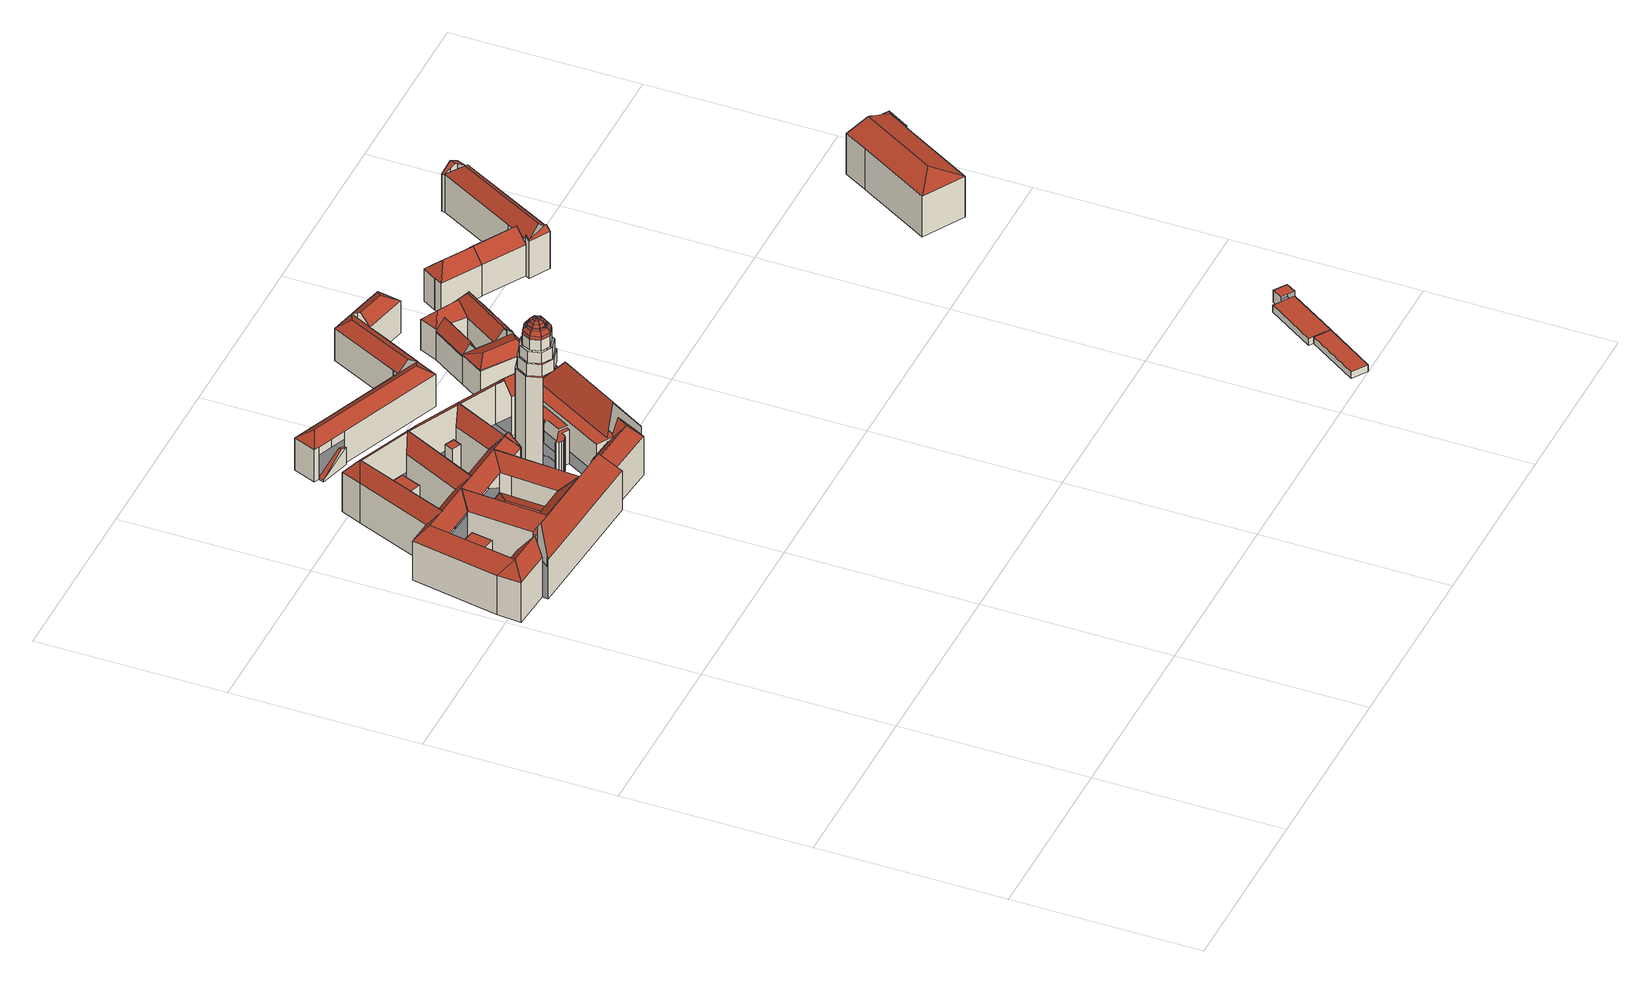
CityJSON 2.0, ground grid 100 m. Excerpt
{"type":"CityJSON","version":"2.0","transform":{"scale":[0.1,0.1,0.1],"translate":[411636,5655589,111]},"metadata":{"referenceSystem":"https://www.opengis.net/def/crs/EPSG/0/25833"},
"CityObjects":{
"building1":{"type":"Building","attributes":{"Dachtyp_tdc":"tdcHipRoof","Gemeindeschluessel":14612000,"Dachneigung":29.54,"QualitaetDacherkennung":100,"Geometrietyp2DReferenz":"3000","measuredHeight":6.36,"function":"31001_3012","roofType":"3200"},"geometry":[{"type":"Solid","lod":"2","boundaries":[[[[0,1,2,3]],[[1,4,5,2]],[[4,6,7,5]],[[6,8,9,7]],[[8,10,11,9]],[[10,12,13,11]],[[12,14,15,13]],[[14,16,17,15]],[[16,18,19,17]],[[18,0,3,19]],[[0,18,16,20]],[[8,6,4,21]],[[16,14,12,21,20]],[[12,10,8,21]],[[1,0,20]],[[4,1,20,21]],[[3,2,5,7,9,11,13,15,17,19]]]],"semantics":{"surfaces":[{"type":"WallSurface"},{"type":"RoofSurface"},{"type":"GroundSurface"}],"values":[[0,0,0,0,0,0,0,0,0,0,1,1,1,1,1,1,2]]}}]},
"building2":{"type":"Building","attributes":{"Gemeindeschluessel":14612000,"QualitaetDacherkennung":100,"Geometrietyp2DReferenz":"3000","function":"31001_3012","roofType":"9999"},"children":["building2-1","building2-2","building2-3","building2-4","building2-5","building2-6","building2-7","building2-8","building2-9","building2-10","building2-11","building2-12","building2-13","building2-14","building2-15","building2-16","building2-17","building2-18","building2-19","building2-20","building2-21","building2-22","building2-23","building2-24","building2-25","building2-26","building2-27","building2-28","building2-29","building2-30"]},
"building2-1":{"type":"BuildingPart","attributes":{"Dachtyp_tdc":"tdcGableRoof","Dachneigung":51.57,"QualitaetDacherkennung":100,"Geometrietyp2DReferenz":"3000","measuredHeight":31.19,"roofType":"3100"},"parents":["building2"],"geometry":[{"type":"MultiSurface","lod":"2","boundaries":[[[22,23,24,25]],[[23,22,26,27,28]],[[25,24,29,30]]],"semantics":{"surfaces":[{"type":"WallSurface"},{"type":"RoofSurface"},{"type":"GroundSurface"}],"values":[0,1,2]}}]},
"building2-2":{"type":"BuildingPart","attributes":{"Dachtyp_tdc":"tdcHipRoof","Dachneigung":57.88,"QualitaetDacherkennung":100,"Geometrietyp2DReferenz":"3000","measuredHeight":36.55,"roofType":"3200"},"parents":["building2"],"geometry":[{"type":"MultiSurface","lod":"2","boundaries":[[[31,32,33,34]],[[32,31,35,36]],[[34,33,37,38,39,40,41]]],"semantics":{"surfaces":[{"type":"WallSurface"},{"type":"RoofSurface"},{"type":"GroundSurface"}],"values":[0,1,2]}}]},
"building2-3":{"type":"BuildingPart","attributes":{"Dachtyp_tdc":"tdcHipAndGableRoof","Dachneigung":48.86,"QualitaetDacherkennung":100,"Geometrietyp2DReferenz":"3000","measuredHeight":30.65,"roofType":"5000"},"parents":["building2"],"geometry":[{"type":"MultiSurface","lod":"2","boundaries":[[[42,43,44,45]],[[43,46,47,44]],[[46,48,49,47]],[[46,43,50]],[[43,42,51,50]],[[48,46,50,51]],[[45,44,47,49]]],"semantics":{"surfaces":[{"type":"WallSurface"},{"type":"RoofSurface"},{"type":"GroundSurface"}],"values":[0,0,0,1,1,1,2]}}]},
"building2-4":{"type":"BuildingPart","attributes":{"Dachtyp_tdc":"tdcGableRoof","Dachneigung":52.71,"QualitaetDacherkennung":100,"Geometrietyp2DReferenz":"3000","measuredHeight":31.03,"roofType":"3100"},"parents":["building2"],"geometry":[{"type":"MultiSurface","lod":"2","boundaries":[[[52,53,54,55]],[[56,57,58,59]],[[57,52,55,58]],[[52,57,60]],[[53,52,60,27]],[[57,56,27,60]],[[55,54,59,58]]],"semantics":{"surfaces":[{"type":"WallSurface"},{"type":"RoofSurface"},{"type":"GroundSurface"}],"values":[0,0,0,0,1,1,2]}}]},
"building2-5":{"type":"BuildingPart","attributes":{"Dachtyp_tdc":"tdcFreeFormRoof","Dachneigung":53.92,"QualitaetDacherkennung":100,"Geometrietyp2DReferenz":"3000","measuredHeight":30.77,"roofType":"5000"},"parents":["building2"],"geometry":[{"type":"Solid","lod":"2","boundaries":[[[[61,62,63,64]],[[62,65,66,63]],[[65,61,64,66]],[[61,65,67]],[[62,61,67]],[[65,62,67]],[[64,63,66]]]],"semantics":{"surfaces":[{"type":"WallSurface"},{"type":"RoofSurface"},{"type":"GroundSurface"}],"values":[[0,0,0,0,1,1,2]]}}]},
"building2-6":{"type":"BuildingPart","attributes":{"Dachtyp_tdc":"tdcPolyFlatRoof","Dachneigung":0,"QualitaetDacherkennung":100,"Geometrietyp2DReferenz":"3000","measuredHeight":62.98,"roofType":"1000"},"parents":["building2"],"geometry":[{"type":"MultiSurface","lod":"2","boundaries":[[[68,69,70,71]],[[69,72,73,70]],[[72,74,75,73]],[[76,77,78,71,70,73,75,79,80,81]]],"semantics":{"surfaces":[{"type":"WallSurface"},{"type":"GroundSurface"}],"values":[0,0,0,1]}}]},
"building2-7":{"type":"BuildingPart","attributes":{"Dachtyp_tdc":"tdcGableRoof","Dachneigung":51.06,"QualitaetDacherkennung":100,"Geometrietyp2DReferenz":"3000","measuredHeight":31.27,"roofType":"3100"},"parents":["building2"],"geometry":[{"type":"MultiSurface","lod":"2","boundaries":[[[82,83,84,85]],[[86,87,88,89]],[[82,87,90]],[[83,82,90,91]],[[87,86,91,90]],[[85,84,89,88]]],"semantics":{"surfaces":[{"type":"WallSurface"},{"type":"RoofSurface"},{"type":"GroundSurface"}],"values":[0,0,0,1,1,2]}}]},
"building2-8":{"type":"BuildingPart","attributes":{"Dachtyp_tdc":"tdcFreeFormRoof","Dachneigung":56.35,"QualitaetDacherkennung":100,"Geometrietyp2DReferenz":"3000","measuredHeight":12.33,"roofType":"5000"},"parents":["building2"],"geometry":[{"type":"MultiSurface","lod":"2","boundaries":[[[92,93,94,95]],[[93,96,97,94]],[[96,98,99,97]],[[98,100,101,99]],[[100,102,103,101]],[[102,104,105,103]],[[104,106,107,105]],[[106,92,95,107]],[[108,109,110]],[[108,110,111]],[[108,111,112]],[[108,112,113]],[[108,113,114]],[[108,114,115]],[[108,115,116]],[[108,116,109]],[[109,117,118,110]],[[110,118,119,111]],[[111,119,120,112]],[[112,120,121,113]],[[113,121,122,114]],[[114,122,123,115]],[[115,123,124,116]],[[116,124,117,109]],[[117,125,126,118]],[[118,126,127,119]],[[119,127,128,120]],[[120,128,129,121]],[[121,129,130,122]],[[122,130,131,123]],[[123,131,132,124]],[[124,132,125,117]],[[125,106,104,126]],[[126,104,102,127]],[[127,102,100,128]],[[128,100,98,129]],[[129,98,96,130]],[[130,96,93,131]],[[131,93,92,132]],[[132,92,106,125]]],"semantics":{"surfaces":[{"type":"WallSurface"},{"type":"RoofSurface"}],"values":[0,0,0,0,0,0,0,0,1,1,1,1,1,1,1,1,1,1,1,1,1,1,1,1,1,1,1,1,1,1,1,1,1,1,1,1,1,1,1,1]}}]},
"building2-9":{"type":"BuildingPart","attributes":{"Dachtyp_tdc":"tdcLeanToRoof","Dachneigung":0,"QualitaetDacherkennung":100,"Geometrietyp2DReferenz":"3000","measuredHeight":25.54,"roofType":"2100"},"parents":["building2"],"geometry":[{"type":"Solid","lod":"2","boundaries":[[[[133,134,135,136]],[[134,137,138,135]],[[137,139,140,138]],[[139,133,136,140]],[[139,137,134,133]],[[136,135,138,140]]]],"semantics":{"surfaces":[{"type":"WallSurface"},{"type":"RoofSurface"},{"type":"GroundSurface"}],"values":[[0,0,0,0,1,2]]}}]},
"building2-10":{"type":"BuildingPart","attributes":{"Dachtyp_tdc":"tdcLeanToRoof","Dachneigung":41.93,"QualitaetDacherkennung":100,"Geometrietyp2DReferenz":"3000","measuredHeight":30.88,"roofType":"2100"},"parents":["building2"],"geometry":[{"type":"MultiSurface","lod":"2","boundaries":[[[141,142,143,144]],[[142,145,146,147,143]],[[148,141,144,149,150]],[[148,145,142,141]],[[144,143,147,149]]],"semantics":{"surfaces":[{"type":"WallSurface"},{"type":"RoofSurface"},{"type":"GroundSurface"}],"values":[0,0,0,1,2]}}]},
"building2-11":{"type":"BuildingPart","attributes":{"Dachtyp_tdc":"tdcHipAndGableRoof","Dachneigung":24.44,"QualitaetDacherkennung":100,"Geometrietyp2DReferenz":"3000","measuredHeight":16.63,"roofType":"5000"},"parents":["building2"],"geometry":[{"type":"MultiSurface","lod":"2","boundaries":[[[151,152,153,154,155]],[[152,151,156]],[[146,150,157]],[[151,146,157,156]],[[150,152,156,157]],[[158,155,154,159]]],"semantics":{"surfaces":[{"type":"WallSurface"},{"type":"RoofSurface"},{"type":"GroundSurface"}],"values":[0,1,0,1,1,2]}}]},
"building2-12":{"type":"BuildingPart","attributes":{"Dachtyp_tdc":"tdcPolyFlatRoof","Dachneigung":0,"QualitaetDacherkennung":100,"Geometrietyp2DReferenz":"3000","measuredHeight":6.45,"roofType":"1000"},"parents":["building2"],"geometry":[{"type":"MultiSurface","lod":"2","boundaries":[[[160,161,162,163]],[[161,164,165,162]],[[164,166,167,165]],[[166,168,169,167]],[[168,170,171,169]],[[170,172,173,171]],[[172,174,175,173]],[[174,160,163,175]]],"semantics":{"surfaces":[{"type":"WallSurface"}],"values":[0,0,0,0,0,0,0,0]}}]},
"building2-13":{"type":"BuildingPart","attributes":{"Dachtyp_tdc":"tdcHipAndGableRoof","Dachneigung":51.53,"QualitaetDacherkennung":100,"Geometrietyp2DReferenz":"3000","measuredHeight":31.16,"roofType":"5000"},"parents":["building2"],"geometry":[{"type":"MultiSurface","lod":"2","boundaries":[[[176,177,178,179,39]],[[180,177,181]],[[177,176,142,181]],[[182,180,181,142]],[[179,178,183,184]]],"semantics":{"surfaces":[{"type":"WallSurface"},{"type":"RoofSurface"},{"type":"GroundSurface"}],"values":[0,1,1,1,2]}}]},
"building2-14":{"type":"BuildingPart","attributes":{"Dachtyp_tdc":"tdcPolyFlatRoof","Dachneigung":0,"QualitaetDacherkennung":100,"Geometrietyp2DReferenz":"3000","measuredHeight":20.46,"roofType":"1000"},"parents":["building2"],"geometry":[{"type":"MultiSurface","lod":"2","boundaries":[[[185,186,187,188,79]],[[186,189,190,187]],[[189,191,192,190]],[[191,193,194,192]],[[193,195,196,194]],[[197,195,193,191,189,186,185,198]],[[199,188,187,190,192,194,196,200]]],"semantics":{"surfaces":[{"type":"WallSurface"},{"type":"RoofSurface"},{"type":"GroundSurface"}],"values":[0,0,0,0,0,1,2]}}]},
"building2-15":{"type":"BuildingPart","attributes":{"Dachtyp_tdc":"tdcPolyFlatRoof","Dachneigung":0,"QualitaetDacherkennung":100,"Geometrietyp2DReferenz":"3000","measuredHeight":20.27,"roofType":"1000"},"parents":["building2"],"geometry":[{"type":"MultiSurface","lod":"2","boundaries":[[[201,202,203,204]],[[202,205,206,203]],[[205,207,208,206]],[[207,209,210,208]],[[209,211,212,210]],[[211,213,214,212]],[[213,215,216,214]],[[215,217,218,216]],[[219,201,204,220]],[[219,221,222,223,217,215,213,211,209,207,205,202,201]],[[204,203,206,208,210,212,214,216,218,224,225,226,220]]],"semantics":{"surfaces":[{"type":"WallSurface"},{"type":"RoofSurface"},{"type":"GroundSurface"}],"values":[0,0,0,0,0,0,0,0,0,1,2]}}]},
"building2-16":{"type":"BuildingPart","attributes":{"Dachtyp_tdc":"tdcLeanToRoof","Dachneigung":0,"QualitaetDacherkennung":100,"Geometrietyp2DReferenz":"3000","measuredHeight":25.04,"roofType":"2100"},"parents":["building2"],"geometry":[{"type":"MultiSurface","lod":"2","boundaries":[[[227,228,229,230]],[[228,231,232,229]],[[233,227,230,234]],[[233,231,228,227]],[[230,229,232,234]]],"semantics":{"surfaces":[{"type":"WallSurface"},{"type":"RoofSurface"},{"type":"GroundSurface"}],"values":[0,0,0,1,2]}}]},
"building2-17":{"type":"BuildingPart","attributes":{"Dachtyp_tdc":"tdcHipAndGableRoof","Dachneigung":50.73,"QualitaetDacherkennung":100,"Geometrietyp2DReferenz":"3000","measuredHeight":31.15,"roofType":"5000"},"parents":["building2"],"geometry":[{"type":"MultiSurface","lod":"2","boundaries":[[[23,235,236,24]],[[235,65,237,236]],[[65,238,29,237]],[[65,235,62]],[[235,23,28,62]],[[238,65,62,28]],[[24,236,237,29]]],"semantics":{"surfaces":[{"type":"WallSurface"},{"type":"RoofSurface"},{"type":"GroundSurface"}],"values":[0,0,0,1,1,1,2]}}]},
"building2-18":{"type":"BuildingPart","attributes":{"Dachtyp_tdc":"tdcHipAndGableRoof","Dachneigung":51.6,"QualitaetDacherkennung":100,"Geometrietyp2DReferenz":"3000","measuredHeight":31.27,"roofType":"5000"},"parents":["building2"],"geometry":[{"type":"MultiSurface","lod":"2","boundaries":[[[83,239,240,84]],[[239,22,25,241,240]],[[239,83,91]],[[22,239,91,26]],[[242,89,84,240,241]]],"semantics":{"surfaces":[{"type":"WallSurface"},{"type":"RoofSurface"},{"type":"GroundSurface"}],"values":[0,0,1,1,2]}}]},
"building2-19":{"type":"BuildingPart","attributes":{"Dachtyp_tdc":"tdcHipAndGableRoof","Dachneigung":47.99,"QualitaetDacherkennung":100,"Geometrietyp2DReferenz":"3000","measuredHeight":31.23,"roofType":"5000"},"parents":["building2"],"geometry":[{"type":"MultiSurface","lod":"2","boundaries":[[[243,244,245]],[[246,243,245,247]],[[244,248,247,245]],[[249,250,251,252]],[[248,244,252,251]],[[243,246,250,249]]],"semantics":{"surfaces":[{"type":"WallSurface"},{"type":"RoofSurface"},{"type":"GroundSurface"}],"values":[0,1,1,2,0,0]}}]},
"building2-20":{"type":"BuildingPart","attributes":{"Dachtyp_tdc":"tdcHipAndGableRoof","Dachneigung":49.15,"QualitaetDacherkennung":100,"Geometrietyp2DReferenz":"3000","measuredHeight":31.2,"roofType":"5000"},"parents":["building2"],"geometry":[{"type":"MultiSurface","lod":"2","boundaries":[[[253,254,255,256,37]],[[254,243,249,255]],[[243,254,245]],[[254,253,257,245]],[[258,244,243,245,257]],[[256,255,249,252,259]]],"semantics":{"surfaces":[{"type":"WallSurface"},{"type":"RoofSurface"},{"type":"GroundSurface"}],"values":[0,0,1,1,1,2]}}]},
"building2-21":{"type":"BuildingPart","attributes":{"Dachtyp_tdc":"tdcGableRoof","Dachneigung":51.02,"QualitaetDacherkennung":100,"Geometrietyp2DReferenz":"3000","measuredHeight":31.19,"roofType":"3100"},"parents":["building2"],"geometry":[{"type":"MultiSurface","lod":"2","boundaries":[[[260,261,262,263]],[[260,264,265]],[[261,260,265,266]],[[264,267,268,269,266,265]],[[263,262,30,270]]],"semantics":{"surfaces":[{"type":"WallSurface"},{"type":"RoofSurface"},{"type":"GroundSurface"}],"values":[0,0,1,1,2]}}]},
"building2-22":{"type":"BuildingPart","attributes":{"Dachtyp_tdc":"tdcHipAndGableRoof","Dachneigung":48.35,"QualitaetDacherkennung":100,"Geometrietyp2DReferenz":"3000","measuredHeight":30.48,"roofType":"5000"},"parents":["building2"],"geometry":[{"type":"MultiSurface","lod":"2","boundaries":[[[271,46,272,273]],[[46,274,275,272]],[[274,276,277,275]],[[274,46,50]],[[46,271,278,50]],[[276,274,50,278]],[[273,272,275,277]]],"semantics":{"surfaces":[{"type":"WallSurface"},{"type":"RoofSurface"},{"type":"GroundSurface"}],"values":[0,0,0,1,1,1,2]}}]},
"building2-23":{"type":"BuildingPart","attributes":{"Dachtyp_tdc":"tdcHipRoof","Dachneigung":54.4,"QualitaetDacherkennung":100,"Geometrietyp2DReferenz":"3000","measuredHeight":37.96,"roofType":"3200"},"parents":["building2"],"geometry":[{"type":"MultiSurface","lod":"2","boundaries":[[[279,280,281,282]],[[283,284,285,286]],[[284,279,282,285]],[[279,284,287]],[[280,279,287,288]],[[284,283,288,287]],[[282,281,286,285]]],"semantics":{"surfaces":[{"type":"WallSurface"},{"type":"RoofSurface"},{"type":"GroundSurface"}],"values":[0,0,0,1,1,1,2]}}]},
"building2-24":{"type":"BuildingPart","attributes":{"Dachtyp_tdc":"tdcLeanToRoof","Dachneigung":0,"QualitaetDacherkennung":100,"Geometrietyp2DReferenz":"3000","measuredHeight":32.42,"roofType":"2100"},"parents":["building2"],"geometry":[{"type":"Solid","lod":"2","boundaries":[[[[289,290,291,292]],[[290,293,294,291]],[[293,295,296,294]],[[295,289,292,296]],[[295,293,290,289]],[[292,291,294,296]]]],"semantics":{"surfaces":[{"type":"WallSurface"},{"type":"RoofSurface"},{"type":"GroundSurface"}],"values":[[0,0,0,0,1,2]]}}]},
"building2-25":{"type":"BuildingPart","attributes":{"Dachtyp_tdc":"tdcHipAndGableRoof","Dachneigung":49.48,"QualitaetDacherkennung":100,"Geometrietyp2DReferenz":"3000","measuredHeight":31.23,"roofType":"5000"},"parents":["building2"],"geometry":[{"type":"MultiSurface","lod":"2","boundaries":[[[297,298,299,300]],[[298,297,301]],[[248,177,180,298,301,247]],[[297,264,260,87,82,246,247,301]],[[299,251,250,85,88,300]]],"semantics":{"surfaces":[{"type":"WallSurface"},{"type":"RoofSurface"},{"type":"GroundSurface"}],"values":[0,0,1,1,2]}}]},
"building2-26":{"type":"BuildingPart","attributes":{"Dachtyp_tdc":"tdcPolyFlatRoof","Dachneigung":0,"QualitaetDacherkennung":100,"Geometrietyp2DReferenz":"3000","measuredHeight":7.13,"roofType":"1000"},"parents":["building2"],"geometry":[{"type":"MultiSurface","lod":"2","boundaries":[[[302,303,304,305]],[[303,306,307,304]],[[306,308,309,307]],[[308,310,311,309]],[[310,312,313,311]],[[312,314,315,313]],[[314,316,317,315]],[[316,302,305,317]]],"semantics":{"surfaces":[{"type":"WallSurface"}],"values":[0,0,0,0,0,0,0,0]}}]},
"building2-27":{"type":"BuildingPart","attributes":{"Dachtyp_tdc":"tdcHipAndGableRoof","Dachneigung":51.19,"QualitaetDacherkennung":100,"Geometrietyp2DReferenz":"3000","measuredHeight":30.95,"roofType":"5000"},"parents":["building2"],"geometry":[{"type":"MultiSurface","lod":"2","boundaries":[[[318,319,320,153,152]],[[319,321,322,320]],[[319,318,323]],[[318,324,141,323]],[[321,319,323,141]],[[325,326,153,320,322]]],"semantics":{"surfaces":[{"type":"WallSurface"},{"type":"RoofSurface"},{"type":"GroundSurface"}],"values":[0,0,1,1,1,2]}}]},
"building2-28":{"type":"BuildingPart","attributes":{"Dachtyp_tdc":"tdcFreeFormRoof","Dachneigung":59.98,"QualitaetDacherkennung":100,"Geometrietyp2DReferenz":"3000","measuredHeight":3.56,"roofType":"5000"},"parents":["building2"],"geometry":[{"type":"Solid","lod":"2","boundaries":[[[[327,328,329,330]],[[328,331,332,329]],[[331,333,334,332]],[[333,335,336,334]],[[335,337,338,336]],[[337,339,340,338]],[[339,341,342,340]],[[341,327,330,342]],[[343,344,345]],[[343,345,346]],[[343,346,347]],[[343,347,348]],[[343,348,349]],[[343,349,350]],[[343,350,351]],[[343,351,344]],[[344,352,353,345]],[[345,353,354,346]],[[346,354,355,347]],[[347,355,356,348]],[[348,356,357,349]],[[349,357,358,350]],[[350,358,359,351]],[[351,359,352,344]],[[352,360,361,353]],[[353,361,362,354]],[[354,362,363,355]],[[355,363,364,356]],[[356,364,365,357]],[[357,365,366,358]],[[358,366,367,359]],[[359,367,360,352]],[[360,341,339,361]],[[361,339,337,362]],[[362,337,335,363]],[[363,335,333,364]],[[364,333,331,365]],[[365,331,328,366]],[[366,328,327,367]],[[367,327,341,360]],[[330,329,332,334,336,338,340,342]]]],"semantics":{"surfaces":[{"type":"WallSurface"},{"type":"RoofSurface"},{"type":"GroundSurface"}],"values":[[0,0,0,0,0,0,0,0,1,1,1,1,1,1,1,1,1,1,1,1,1,1,1,1,1,1,1,1,1,1,1,1,1,1,1,1,1,1,1,1,2]]}}]},
"building2-29":{"type":"BuildingPart","attributes":{"Dachtyp_tdc":"tdcPolyFlatRoof","Dachneigung":0,"QualitaetDacherkennung":100,"Geometrietyp2DReferenz":"3000","measuredHeight":21.96,"roofType":"1000"},"parents":["building2"],"geometry":[{"type":"MultiSurface","lod":"2","boundaries":[[[368,369,370,371]],[[372,369,368,373,374,375]],[[376,377,200,371,370,378]]],"semantics":{"surfaces":[{"type":"WallSurface"},{"type":"RoofSurface"},{"type":"GroundSurface"}],"values":[0,1,2]}}]},
"building2-30":{"type":"BuildingPart","attributes":{"Dachtyp_tdc":"tdcLeanToRoof","Dachneigung":0,"QualitaetDacherkennung":100,"Geometrietyp2DReferenz":"3000","measuredHeight":26.05,"roofType":"2100"},"parents":["building2"],"geometry":[{"type":"Solid","lod":"2","boundaries":[[[[379,380,381,382]],[[380,383,384,381]],[[383,385,386,384]],[[385,379,382,386]],[[385,383,380,379]],[[382,381,384,386]]]],"semantics":{"surfaces":[{"type":"WallSurface"},{"type":"RoofSurface"},{"type":"GroundSurface"}],"values":[[0,0,0,0,1,2]]}}]},
"building3":{"type":"Building","attributes":{"Gemeindeschluessel":14612000,"Geometrietyp2DReferenz":"3000","function":"31001_9998","roofType":"9999"},"children":["building3-1","building3-2","building3-3","building3-4"]},
"building3-1":{"type":"BuildingPart","attributes":{"Dachtyp_tdc":"tdcHipAndGableRoof","Dachneigung":37,"QualitaetDacherkennung":68,"Geometrietyp2DReferenz":"3000","measuredHeight":24.2,"roofType":"5000"},"parents":["building3"],"geometry":[{"type":"MultiSurface","lod":"2","boundaries":[[[387,388,389,390]],[[387,391,392,388]],[[391,393,394,392]],[[393,395,396,394]],[[395,397,398,396]],[[395,393,399]],[[393,391,387,390,400,399]],[[400,397,395,399]],[[389,388,392,394,396,398,401]]],"semantics":{"surfaces":[{"type":"WallSurface"},{"type":"RoofSurface"},{"type":"GroundSurface"}],"values":[0,0,0,0,0,1,1,1,2]}}]},
"building3-2":{"type":"BuildingPart","attributes":{"Dachtyp_tdc":"tdcHipRoof","Dachneigung":36.93,"QualitaetDacherkennung":68,"Geometrietyp2DReferenz":"3000","measuredHeight":24.18,"roofType":"3200"},"parents":["building3"],"geometry":[{"type":"MultiSurface","lod":"2","boundaries":[[[402,403,404,405,406]],[[407,408,409,410,411]],[[408,412,413,409]],[[412,414,415,416,413]],[[417,418,419]],[[417,420,421,418]],[[420,422,423,421]],[[422,424,425,423]],[[424,426,427,425]],[[426,402,406,427]],[[422,420,428]],[[412,408,429]],[[420,417,430,414,412,429,428]],[[408,407,431,403,402,426,424,422,428,429]],[[406,405,410,409,413,416,432,418,421,423,425,427]]],"semantics":{"surfaces":[{"type":"WallSurface"},{"type":"RoofSurface"},{"type":"GroundSurface"}],"values":[0,0,0,0,0,0,0,0,0,0,1,1,1,1,2]}}]},
"building3-3":{"type":"BuildingPart","attributes":{"Dachtyp_tdc":"tdcHipAndGableRoof","Dachneigung":36.86,"QualitaetDacherkennung":71,"Geometrietyp2DReferenz":"3000","measuredHeight":24.19,"roofType":"5000"},"parents":["building3"],"geometry":[{"type":"MultiSurface","lod":"2","boundaries":[[[433,434,398,397]],[[433,411,410,434]],[[404,435,436,405]],[[435,437,438,436]],[[437,439,440,438]],[[439,390,389,440]],[[390,439,441]],[[439,442,443,404,431,444,441]],[[390,441,444,407,445,397,446]],[[397,445,433]],[[433,445,407,411]],[[404,443,435]],[[435,443,442,437]],[[437,442,439]],[[398,434,410,405,436,438,440,389,401]]],"semantics":{"surfaces":[{"type":"WallSurface"},{"type":"RoofSurface"},{"type":"GroundSurface"}],"values":[0,0,0,0,0,0,1,1,1,0,0,0,0,0,2]}}]},
"building3-4":{"type":"BuildingPart","attributes":{"Dachtyp_tdc":"tdcGableRoof","Dachneigung":38.24,"QualitaetDacherkennung":1,"Geometrietyp2DReferenz":"3000","measuredHeight":11.24,"roofType":"3100"},"parents":["building3"],"geometry":[{"type":"MultiSurface","lod":"2","boundaries":[[[447,448,449,450]],[[448,419,418,449]],[[448,447,451]],[[447,415,452,453,451]],[[419,448,451,453]],[[432,416,450,449,418]]],"semantics":{"surfaces":[{"type":"WallSurface"},{"type":"RoofSurface"},{"type":"GroundSurface"}],"values":[0,0,0,1,1,2]}}]},
"building4":{"type":"Building","attributes":{"name":"Gewandhaus","Gemeindeschluessel":14612000,"Geometrietyp2DReferenz":"3000","function":"31001_2071","roofType":"9999"},"children":["building4-1","building4-2","building4-3","building4-4","building4-5"]},
"building4-1":{"type":"BuildingPart","attributes":{"Dachtyp_tdc":"tdcHipAndGableRoof","Dachneigung":45.86,"QualitaetDacherkennung":63,"Geometrietyp2DReferenz":"3000","measuredHeight":23.37,"roofType":"5000"},"parents":["building4"],"geometry":[{"type":"MultiSurface","lod":"2","boundaries":[[[454,455,456,457,458]],[[459,460,461,462,463,464,465]],[[466,467,468,469]],[[470,471,472,473]],[[471,474,475,472]],[[474,476,477,475]],[[476,478,479,477]],[[478,480,481,479]],[[480,482,483,481]],[[482,454,458,483]],[[478,476,474,471,470,484]],[[470,485,467,466,486,487,488,484]],[[488,460,459,455,454,482,480,478,484]],[[458,457,464,463,489,469,468,490,473,472,475,477,479,481,483]]],"semantics":{"surfaces":[{"type":"WallSurface"},{"type":"RoofSurface"},{"type":"GroundSurface"}],"values":[0,0,0,0,0,0,0,0,0,0,1,1,1,2]}}]},
"building4-2":{"type":"BuildingPart","attributes":{"Dachtyp_tdc":"tdcGableRoof","Dachneigung":62.31,"QualitaetDacherkennung":58,"Geometrietyp2DReferenz":"3000","measuredHeight":23.42,"roofType":"3100"},"parents":["building4"],"geometry":[{"type":"MultiSurface","lod":"2","boundaries":[[[491,492,493,494]],[[495,496,497,498]],[[499,500,501,502,503,504,505]],[[491,506,503,502,507,508,492]],[[495,499,505,496]],[[497,494,493,498]]],"semantics":{"surfaces":[{"type":"WallSurface"},{"type":"RoofSurface"},{"type":"GroundSurface"}],"values":[0,0,1,1,0,2]}}]},
"building4-3":{"type":"BuildingPart","attributes":{"Dachtyp_tdc":"tdcFreeFormRoof","Dachneigung":80.98,"QualitaetDacherkennung":21,"Geometrietyp2DReferenz":"3000","measuredHeight":18,"roofType":"5000"},"parents":["building4"],"geometry":[{"type":"MultiSurface","lod":"2","boundaries":[[[456,509,510,457]],[[509,511,512,510]],[[511,465,464,512]],[[513,465,511]],[[514,513,511,509]],[[514,509,456]],[[513,514,456,465]],[[457,510,512,464]]],"semantics":{"surfaces":[{"type":"WallSurface"},{"type":"RoofSurface"},{"type":"GroundSurface"}],"values":[0,0,0,1,1,1,1,2]}}]},
"building4-4":{"type":"BuildingPart","attributes":{"Dachtyp_tdc":"tdcHipAndGableRoof","Dachneigung":40.56,"QualitaetDacherkennung":35,"Geometrietyp2DReferenz":"3000","measuredHeight":23.32,"roofType":"5000"},"parents":["building4"],"geometry":[{"type":"MultiSurface","lod":"2","boundaries":[[[515,516,470,473,517]],[[518,519,520,468,467]],[[519,521,491,494,520]],[[522,523,524,497,496,505]],[[523,525,526,524]],[[525,527,528,526]],[[527,515,517,528]],[[523,522,529]],[[522,504,506,521,519,518,530,529]],[[530,516,515,527,525,523,529]],[[517,473,490,468,520,494,497,524,526,528]]],"semantics":{"surfaces":[{"type":"WallSurface"},{"type":"RoofSurface"},{"type":"GroundSurface"}],"values":[0,0,0,0,0,0,0,1,1,1,2]}}]},
"building4-5":{"type":"BuildingPart","attributes":{"Dachtyp_tdc":"tdcHipRoof","Dachneigung":28.11,"QualitaetDacherkennung":43,"Geometrietyp2DReferenz":"3000","measuredHeight":23.26,"roofType":"3200"},"parents":["building4"],"geometry":[{"type":"MultiSurface","lod":"2","boundaries":[[[531,532,499,495,498,533]],[[534,535,466,469,493,492]],[[462,536,537,463]],[[536,531,533,537]],[[538,539,540]],[[536,461,541]],[[539,536,541,540]],[[542,543,507,501,538,540,541,461,544,487]],[[534,543,542,535]],[[462,461,536]],[[531,539,538,532]],[[536,539,531]],[[533,498,493,469,489,463,537]]],"semantics":{"surfaces":[{"type":"WallSurface"},{"type":"RoofSurface"},{"type":"GroundSurface"}],"values":[0,0,0,0,1,1,1,1,0,0,0,0,2]}}]},
"building5":{"type":"Building","attributes":{"Dachtyp_tdc":"tdcHipAndGableRoof","Gemeindeschluessel":14612000,"Dachneigung":44.69,"QualitaetDacherkennung":69,"Geometrietyp2DReferenz":"3000","measuredHeight":25.72,"function":"31001_9998","roofType":"5000"},"geometry":[{"type":"Solid","lod":"2","boundaries":[[[[545,546,547,548,549]],[[548,550,551,549]],[[551,552,553,545,549]],[[554,555,556,557,558,559,560,561]],[[551,550,555,554]],[[550,548,556,555]],[[548,547,557,556]],[[547,546,558,557]],[[546,545,559,558]],[[545,553,560,559]],[[553,552,561,560]],[[552,551,554,561]]]],"semantics":{"surfaces":[{"type":"RoofSurface"},{"type":"GroundSurface"},{"type":"WallSurface"}],"values":[[0,0,0,1,2,2,2,2,2,2,2,2]]}}]},
"building6":{"type":"Building","attributes":{"Dachtyp_tdc":"tdcPolyFlatRoof","Gemeindeschluessel":14612000,"Dachneigung":0,"QualitaetDacherkennung":76,"Geometrietyp2DReferenz":"3000","measuredHeight":4.08,"function":"31001_9998","roofType":"1000"},"geometry":[{"type":"Solid","lod":"2","boundaries":[[[[562,563,564,565]],[[563,566,567,564]],[[566,568,569,567]],[[568,562,565,569]],[[568,566,563,562]],[[565,564,567,569]]]],"semantics":{"surfaces":[{"type":"WallSurface"},{"type":"RoofSurface"},{"type":"GroundSurface"}],"values":[[0,0,0,0,1,2]]}}]},
"building7":{"type":"Building","attributes":{"Dachtyp_tdc":"tdcGableRoof","Gemeindeschluessel":14612000,"Dachneigung":44.19,"QualitaetDacherkennung":74,"Geometrietyp2DReferenz":"3000","measuredHeight":25.55,"function":"31001_9998","roofType":"3100"},"geometry":[{"type":"Solid","lod":"2","boundaries":[[[[570,571,572,573]],[[571,574,575,572]],[[574,576,577,575]],[[576,570,573,577]],[[574,571,578]],[[570,576,579]],[[571,570,579,578]],[[576,574,578,579]],[[573,572,575,577]]]],"semantics":{"surfaces":[{"type":"WallSurface"},{"type":"RoofSurface"},{"type":"GroundSurface"}],"values":[[0,0,0,0,0,0,1,1,2]]}}]},
"building8":{"type":"Building","attributes":{"Gemeindeschluessel":14612000,"Geometrietyp2DReferenz":"3000","function":"31001_9998","roofType":"9999"},"children":["building8-1","building8-2"]},
"building8-1":{"type":"BuildingPart","attributes":{"Dachtyp_tdc":"tdcPolyFlatRoof","Dachneigung":0,"QualitaetDacherkennung":64,"Geometrietyp2DReferenz":"3000","measuredHeight":7.05,"roofType":"1000"},"parents":["building8"],"geometry":[{"type":"MultiSurface","lod":"2","boundaries":[[[580,581,582,583,584]],[[581,585,586,582]],[[585,587,588,589,586]],[[587,585,581,580]],[[583,582,586,589]]],"semantics":{"surfaces":[{"type":"WallSurface"},{"type":"RoofSurface"},{"type":"GroundSurface"}],"values":[0,0,0,1,2]}}]},
"building8-2":{"type":"BuildingPart","attributes":{"Dachtyp_tdc":"tdcPolyFlatRoof","Dachneigung":0,"QualitaetDacherkennung":81,"Geometrietyp2DReferenz":"3000","measuredHeight":4.02,"roofType":"1000"},"parents":["building8"],"geometry":[{"type":"MultiSurface","lod":"2","boundaries":[[[590,591,592,593]],[[591,594,595,592]],[[594,596,597,595]],[[596,584,583,597]],[[588,590,593,589]],[[588,584,596,594,591,590]],[[593,592,595,597,583,589]]],"semantics":{"surfaces":[{"type":"WallSurface"},{"type":"RoofSurface"},{"type":"GroundSurface"}],"values":[0,0,0,0,0,1,2]}}]},
"building9":{"type":"Building","attributes":{"Gemeindeschluessel":14612000,"Geometrietyp2DReferenz":"3000","function":"31001_9998","roofType":"9999"},"children":["building9-1","building9-2","building9-3"]},
"building9-1":{"type":"BuildingPart","attributes":{"Dachtyp_tdc":"tdcPolyFlatRoof","Dachneigung":43.29,"QualitaetDacherkennung":30,"Geometrietyp2DReferenz":"3000","measuredHeight":24.86,"roofType":"2100"},"parents":["building9"],"geometry":[{"type":"MultiSurface","lod":"2","boundaries":[[[598,599,600,601,602]],[[599,603,604,600]],[[603,605,606,607,604]],[[605,603,599,598,608,609,610,611,612]],[[613,614,615,601,600,604,607]]],"semantics":{"surfaces":[{"type":"WallSurface"},{"type":"RoofSurface"},{"type":"GroundSurface"}],"values":[0,0,0,1,2]}}]},
"building9-2":{"type":"BuildingPart","attributes":{"Dachtyp_tdc":"tdcHipAndGableRoof","Dachneigung":43.78,"QualitaetDacherkennung":71,"Geometrietyp2DReferenz":"3000","measuredHeight":28.8,"roofType":"5000"},"parents":["building9"],"geometry":[{"type":"MultiSurface","lod":"2","boundaries":[[[606,616,617,607]],[[616,618,619,620,617]],[[621,622,623,624]],[[622,625,626,623]],[[625,602,601,626]],[[622,621,627,628,629]],[[628,618,616,606,630,631,610,632,629]],[[632,608,602,625,622,629]],[[615,614,613,607,617,620,633,634,624,623,626,601]]],"semantics":{"surfaces":[{"type":"WallSurface"},{"type":"RoofSurface"},{"type":"GroundSurface"}],"values":[0,0,0,0,0,1,1,1,2]}}]},
"building9-3":{"type":"BuildingPart","attributes":{"Dachtyp_tdc":"tdcGableRoof","Dachneigung":32.15,"QualitaetDacherkennung":51,"Geometrietyp2DReferenz":"3000","measuredHeight":26.24,"roofType":"3100"},"parents":["building9"],"geometry":[{"type":"MultiSurface","lod":"2","boundaries":[[[635,636,637,638]],[[636,639,640,637]],[[639,641,621,624,640]],[[619,635,638,620]],[[642,641,639,636]],[[636,635,619,628,642]],[[638,637,640,624,634,633,620]]],"semantics":{"surfaces":[{"type":"WallSurface"},{"type":"RoofSurface"},{"type":"GroundSurface"}],"values":[0,0,0,0,1,1,2]}}]},
"building10":{"type":"Building","attributes":{"name":"Straßen- und Tiefbauamt","Gemeindeschluessel":14612000,"Geometrietyp2DReferenz":"3000","function":"31001_3010","roofType":"9999"},"children":["building10-1","building10-2"]},
"building10-1":{"type":"BuildingPart","attributes":{"Dachtyp_tdc":"tdcFreeFormRoof","Dachneigung":62.63,"QualitaetDacherkennung":14,"Geometrietyp2DReferenz":"3000","measuredHeight":25.56,"roofType":"5000"},"parents":["building10"],"geometry":[{"type":"MultiSurface","lod":"2","boundaries":[[[643,644,645,646,647]],[[648,649,650,651]],[[649,652,653,650]],[[652,643,647,653]],[[654,655,652,649]],[[654,649,648]],[[656,655,654,648,657,658]],[[659,656,658,644]],[[659,644,643]],[[655,656,659,643,652]],[[647,646,660,651,650,653]]],"semantics":{"surfaces":[{"type":"WallSurface"},{"type":"RoofSurface"},{"type":"GroundSurface"}],"values":[0,0,0,0,1,1,1,1,0,1,2]}}]},
"building10-2":{"type":"BuildingPart","attributes":{"Dachtyp_tdc":"tdcFreeFormRoof","Dachneigung":18.1,"QualitaetDacherkennung":13,"Geometrietyp2DReferenz":"3000","measuredHeight":28.56,"roofType":"5000"},"parents":["building10"],"geometry":[{"type":"MultiSurface","lod":"2","boundaries":[[[645,661,662,646]],[[661,663,664,662]],[[663,665,666,664]],[[665,667,668,666]],[[667,669,670,668]],[[669,671,672,670]],[[671,673,648,651,672]],[[669,667,665,663,674]],[[663,661,674]],[[661,645,675,657,673,671,669,674]],[[660,646,662,664,666,668,670,672,651]]],"semantics":{"surfaces":[{"type":"WallSurface"},{"type":"RoofSurface"},{"type":"GroundSurface"}],"values":[0,0,0,0,0,0,0,1,1,1,2]}}]}
},
"vertices":[
[337,3268,82],[335,3224,82],[335,3224,30],[337,3268,30],[329,3121,82],[329,3121,30],[328,3116,79],[328,3116,30],[283,3118,79],[283,3118,30],[276,3119,76],[276,3119,30],[280,3182,76],[280,3182,30],[285,3278,76],[285,3278,30],[291,3277,79],[291,3277,30],[338,3275,79],[338,3275,30],[316,3249,94],[310,3143,94],
[848,3862,266],[1337,3622,266],[1337,3622,30],[848,3862,30],[821,3808,342],[1057,3693,342],[1311,3568,342],[1284,3515,30],[795,3755,30],
[971,2817,266],[217,2874,266],[217,2874,31],[971,2817,31],[896,2905,396],[305,2949,396],[220,2907,31],[230,3036,31],[382,3025,31],[503,3016,31],[983,2980,31],
[983,2980,266],[1260,2954,266],[1260,2954,35],[983,2980,35],[1251,2825,266],[1251,2825,35],[974,2851,266],[974,2851,35],[1211,2896,341],[931,2921,342],
[874,3459,266],[974,3667,266],[974,3667,31],[874,3459,31],[1080,3615,266],[948,3327,266],[948,3327,31],[1080,3615,31],[911,3392,342],
[1455,3415,266],[1530,3436,342],[1530,3436,34],[1455,3415,34],[1550,3360,266],[1550,3360,34],[1484,3356,342],
[1015,3242,663],[994,3321,663],[994,3321,33],[1015,3242,33],[1034,3391,663],[1034,3391,33],[1112,3413,663],[1112,3413,33],[1204,3295,33],[1164,3224,33],[1086,3202,33],[1178,3376,33],[1182,3373,33],[1200,3309,33],
[235,3509,266],[400,3917,266],[400,3917,29],[235,3509,29],[509,3872,266],[359,3500,266],[359,3500,29],[509,3872,29],[274,3441,342],[478,3949,342],
[1170,3300,862],[1144,3252,862],[1144,3252,798],[1170,3300,798],[1091,3237,862],[1091,3237,798],[1043,3263,862],[1043,3263,798],[1028,3315,862],[1028,3315,798],[1054,3363,862],[1054,3363,798],[1106,3379,862],[1106,3379,798],[1155,3353,862],[1155,3353,798],[1099,3308,922],[1122,3327,917],[1102,3338,917],[1080,3331,917],[1069,3311,917],[1075,3289,917],[1096,3278,917],[1118,3284,917],[1129,3305,917],[1142,3342,903],[1105,3362,903],[1064,3350,903],[1044,3313,903],[1056,3273,903],[1093,3253,903],[1134,3265,903],[1154,3302,903],[1153,3352,882],[1106,3377,882],[1055,3362,882],[1030,3315,882],[1045,3264,882],[1092,3238,882],[1143,3254,882],[1168,3300,882],
[411,3667,285],[455,3775,285],[455,3775,29],[411,3667,29],[518,3750,285],[518,3750,29],[474,3642,285],[474,3642,29],
[767,2949,342],[437,2973,342],[437,2973,33],[767,2949,33],[505,3052,266],[505,3052,146],[505,3052,33],[716,3037,266],[716,3037,33],[716,3037,146],
[520,3358,146],[734,3343,146],[734,3343,32],[734,3343,31],[520,3358,31],[630,3272,198],[620,3073,198],[505,3052,31],[716,3037,31],
[1184,3297,798],[1152,3240,798],[1152,3240,734],[1184,3297,734],[1088,3222,798],[1088,3222,734],[1031,3255,798],[1031,3255,734],[1014,3318,798],[1014,3318,734],[1046,3375,798],[1046,3375,734],[1109,3393,798],[1109,3393,734],[1167,3361,798],[1167,3361,734],
[382,3025,266],[403,3367,266],[403,3367,30],[382,3025,30],[520,3358,266],[468,3426,341],[503,3016,266],[520,3358,30],[503,3016,30],
[1178,3376,237],[1181,3377,237],[1181,3377,32],[1178,3376,32],[1195,3377,237],[1195,3377,32],[1209,3372,237],[1209,3372,32],[1219,3363,237],[1219,3363,32],[1226,3350,237],[1226,3350,32],[1200,3309,237],[1182,3373,237],[1182,3373,32],[1200,3309,32],
[1156,3202,237],[1149,3189,237],[1149,3189,34],[1156,3202,34],[1138,3180,237],[1138,3180,34],[1125,3176,237],[1125,3176,34],[1111,3176,237],[1111,3176,34],[1098,3180,237],[1098,3180,34],[1087,3189,237],[1087,3189,34],[1080,3202,237],[1080,3202,34],[1080,3206,237],[1080,3206,34],[1195,3182,237],[1195,3182,34],[1204,3198,237],[1164,3224,237],[1086,3202,237],[1086,3202,34],[1164,3224,34],[1204,3198,34],
[1454,3417,282],[1185,2943,282],[1185,2943,32],[1454,3417,32],[1090,2998,282],[1090,2998,32],[1359,3471,282],[1359,3471,32],
[1611,3463,266],[1611,3463,30],[1550,3360,30],[1284,3515,266],
[446,4027,266],[446,4027,29],[848,3862,29],[795,3755,29],
[14,3052,266],[142,3043,266],[73,2983,341],[99,3520,266],[152,3451,341],[205,3383,266],[14,3052,29],[99,3520,29],[205,3383,29],[142,3043,29],
[220,2907,266],[4,2924,266],[4,2924,29],[220,2907,29],[272,2967,341],[230,3036,266],[230,3036,29],
[534,3486,266],[688,3799,266],[688,3799,30],[534,3486,30],[656,3476,266],[570,3418,342],[769,3830,342],[706,3576,266],[728,3621,266],[795,3755,266],[656,3476,30],
[1283,2886,266],[1251,2825,37],[1283,2886,37],[1159,2954,266],[1159,2954,37],[1161,2957,266],[1161,2957,37],[1250,2955,342],
[1599,3352,266],[1317,2866,266],[1317,2866,32],[1599,3352,32],[1140,2969,266],[1415,3454,266],[1415,3454,32],[1140,2969,32],[1458,3315,411],[1268,2991,411],
[706,3576,355],[728,3621,355],[728,3621,31],[706,3576,31],[777,3596,355],[777,3596,31],[754,3552,355],[754,3552,31],
[944,3453,266],[952,3325,266],[952,3325,29],[944,3453,29],[948,3389,341],
[1194,3296,734],[1158,3232,734],[1158,3232,663],[1194,3296,663],[1087,3213,734],[1087,3213,663],[1023,3249,734],[1023,3249,663],[1004,3319,734],[1004,3319,663],[1040,3383,734],[1040,3383,663],[1111,3403,734],[1111,3403,663],[1175,3367,734],[1175,3367,663],
[734,3343,266],[852,3334,266],[852,3334,32],[835,2991,266],[835,2991,32],[800,3402,341],[714,3000,266],[714,3000,32],[716,3037,32],
[1146,3303,898],[1129,3271,898],[1129,3271,907],[1146,3303,907],[1094,3260,898],[1094,3260,907],[1062,3278,898],[1062,3278,907],[1052,3313,898],[1052,3313,907],[1069,3345,898],[1069,3345,907],[1104,3355,898],[1104,3355,907],[1136,3338,898],[1136,3338,907],[1099,3308,943],[1115,3320,939],[1101,3328,939],[1086,3323,939],[1079,3310,939],[1083,3295,939],[1097,3288,939],[1112,3292,939],[1119,3306,939],[1127,3331,928],[1103,3344,928],[1076,3336,928],[1063,3312,928],[1071,3285,928],[1095,3271,928],[1122,3279,928],[1135,3304,928],[1135,3337,913],[1104,3354,913],[1070,3344,913],[1053,3313,913],[1063,3279,913],[1094,3262,913],[1128,3272,913],[1145,3303,913],
[1247,3383,251],[1295,3357,251],[1295,3357,32],[1247,3383,32],[1204,3198,251],[1200,3309,251],[1204,3295,251],[1164,3224,251],[1164,3224,32],[1204,3295,32],[1204,3198,32],
[147,3176,290],[167,3288,290],[167,3288,30],[147,3176,30],[240,3275,290],[240,3275,30],[221,3163,290],[221,3163,30],
[1661,4468,221],[1661,4468,28],[1617,4478,28],[1617,4478,221],[1816,4433,220],[1816,4433,28],[1823,4430,221],[1823,4430,28],[1799,4302,221],[1799,4302,28],[1558,4358,221],[1558,4358,28],[1745,4382,270],[1588,4418,270],[1588,4418,28],
[877,4266,222],[1287,4100,222],[1287,4100,221],[1287,4100,28],[877,4266,28],[1408,4051,222],[1407,4051,222],[1407,4051,28],[1408,4051,28],[1408,4051,221],[1351,3934,221],[1351,3934,28],[787,4161,221],[787,4161,130],[787,4161,28],[629,4226,221],[629,4226,28],[629,4226,36],[601,4237,221],[601,4237,28],[649,4358,222],[649,4358,28],[697,4338,222],[697,4338,28],[756,4313,222],[756,4313,28],[685,4274,270],[1321,4017,270],[787,4162,221],[1288,4100,222],[787,4162,28],
[1492,4225,221],[1492,4225,28],[1302,4128,221],[1302,4128,28],[1303,4130,221],[1303,4130,28],[1487,4508,221],[1487,4508,28],[1522,4433,270],[1303,4130,222],[1302,4128,222],[1348,4076,270],[1492,4225,223],[1588,4418,221],
[784,4150,130],[621,4197,36],[621,4197,28],[784,4150,28],[750,4160,141],[787,4162,130],[754,4175,141],
[1886,3864,212],[1887,3864,211],[1887,3864,185],[1887,3864,29],[1886,3864,29],[1827,3772,211],[1797,3726,211],[1797,3726,207],[1797,3726,206],[1797,3726,29],[1827,3772,29],[1827,3772,185],[1705,3786,200],[1828,3975,200],[1828,3975,29],[1705,3786,29],[1899,4084,200],[1903,4082,200],[1903,4082,29],[1899,4084,29],[1904,4085,198],[1904,4085,29],[2003,4042,208],[2003,4042,29],[2002,4040,211],[2002,4040,29],[1939,3942,210],[1939,3942,29],[1938,3943,212],[1938,3943,29],[1926,4015,262],[1867,4035,200],[1710,3783,206],[1711,3782,208],[1755,3754,262],[1755,3754,29],[1867,4035,29],
[1747,4024,194],[1626,3838,194],[1626,3838,29],[1747,4024,29],[1555,3884,194],[1675,4068,194],[1675,4068,29],[1555,3884,29],[1555,3884,203],[1557,3882,206],[1559,3881,209],[1595,3857,263],[1716,4043,263],[1681,4065,212],[1675,4068,203],[1741,4028,207],[1619,3842,208],[1620,3841,206],
[1893,3860,185],[1893,3860,29],[1834,3768,185],[1834,3768,29],[1832,3773,208],[1888,3859,208],
[1808,4123,209],[1899,4084,202],[1808,4123,29],[1828,3975,201],[1748,4027,209],[1748,4027,29],[1747,4024,207],[1675,4068,212],[1716,4163,215],[1716,4163,29],[1717,4166,212],[1717,4166,29],[1809,4126,206],[1809,4126,29],[1750,4095,262],[1867,4035,262],
[1473,3758,206],[1555,3884,206],[1473,3758,29],[1626,3838,206],[1705,3786,206],[1711,3594,206],[1711,3594,29],[1555,3884,209],[1473,3758,210],[1542,3775,261],[1701,3669,261],[1705,3786,208],[1626,3838,208],[1755,3754,207],
[2066,4297,220],[2022,4223,218],[2021,4221,218],[1999,4181,217],[2089,4208,285],[2203,4060,217],[2238,4119,285],[2272,4175,220],[2118,4267,220],[2238,4119,28],[2203,4060,28],[1999,4181,28],[2021,4221,28],[2022,4223,28],[2066,4297,28],[2118,4267,28],[2272,4175,28],
[3262,55,45],[3436,321,45],[3436,321,5],[3262,55,5],[3517,269,45],[3517,269,5],[3342,3,45],[3342,3,5],
[2426,3928,216],[2203,4060,216],[2203,4060,30],[2426,3928,30],[2272,4175,222],[2272,4175,30],[2490,4046,221],[2490,4046,30],[2239,4121,285],[2460,3990,285],
[3618,569,76],[3651,619,76],[3651,619,6],[3618,569,6],[3618,569,46],[3717,576,76],[3717,576,6],[3684,525,76],[3684,525,46],[3684,525,6],
[3517,269,46],[3436,321,46],[3436,321,6],[3517,269,6],[3412,337,46],[3412,337,6],[3580,593,46],[3580,593,6],
[2535,3871,278],[2524,3846,252],[2524,3846,29],[2535,3871,29],[2535,3871,262],[2415,3906,252],[2415,3906,29],[2426,3928,275],[2426,3928,253],[2426,3928,29],[2522,3875,275],[2480,3889,267],[2420,3908,257],[2417,3909,256],[2427,3927,275],[2427,3927,29],[2417,3909,29],[2480,3889,29],
[2490,4046,253],[2490,4046,29],[2719,4466,254],[2719,4466,253],[2719,4466,29],[2824,4410,249],[2839,4401,248],[2839,4401,29],[2824,4410,29],[2549,3866,249],[2549,3866,29],[2776,4440,251],[2722,4472,253],[2746,4379,317],[2427,3927,254],[2417,3909,254],[2480,3889,317],[2722,4472,29],[2776,4440,29],
[2724,4487,252],[2786,4470,291],[2786,4470,29],[2724,4487,29],[2841,4456,256],[2841,4456,29],[2824,4410,256],[2776,4440,291],
[3912,2609,253],[3907,2612,253],[3907,2612,251],[3907,2612,7],[3912,2609,7],[3886,2772,253],[3890,2780,253],[3890,2780,7],[3886,2772,7],[3981,2727,253],[3981,2727,7],[3892,2774,262],[3975,2726,262],[3975,2723,259],[3966,2725,253],[3971,2722,253],[3910,2610,259],[3971,2722,7],
[3672,2208,251],[3672,2208,7],[3455,2335,251],[3455,2335,7],[3678,2721,251],[3678,2721,7],[3753,2850,251],[3753,2850,7],[3863,2786,293],[3863,2786,7],[3873,2781,289],[3873,2781,7],[3886,2772,284],[3627,2380,292],[3971,2722,251]
]}
